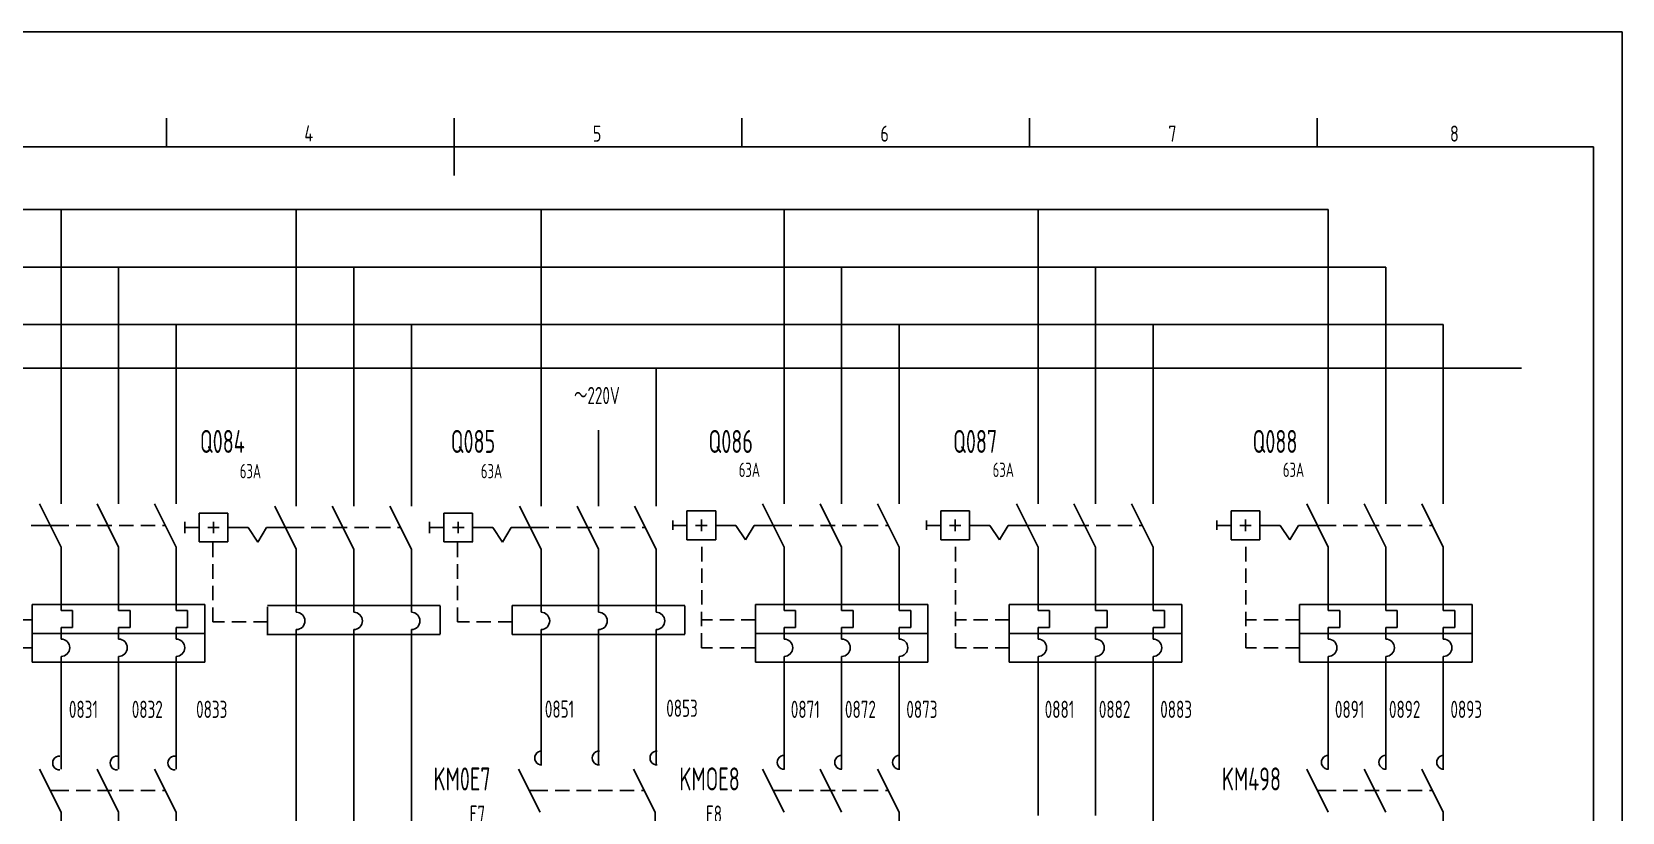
# Model space of a CAD drawing. Header units: millimetres. Extents: x 743 to 25007, y -5378 to 2245.
# Drawn here: x 5462.5 to 5739, y -535.8 to -400.1 of the extents above; entities that cross this region are included whole.
import ezdxf

# ---------------------------------------------------------------- set-up
doc = ezdxf.new("R2010")
doc.units = ezdxf.units.MM
doc.header["$LTSCALE"] = 10
doc.header["$MEASUREMENT"] = 0
doc.linetypes.add('DASHED2', pattern=[0.375, 0.25, -0.125])
doc.linetypes.add('HIDDEN', pattern=[0.375, 0.25, -0.125])
doc.layers.add('CONTINUOUS', color=7, linetype='Continuous')
doc.layers.add('DASHED', color=7, linetype='HIDDEN')
doc.styles.add('ROMAN', font='ROMANC.shx', dxfattribs={"width": 0.7, "height": 0.7})
doc.styles.get("Standard").update_dxf_attribs({"font": 'isocp', "width": 0.707, "bigfont": 'intecad.shx'})

msp = doc.modelspace()

# ---------------------------------------------------------------- linework, layer by layer
for p, q in [((5603.3, -441.68), (5603.3, -441)), ((5603.3, -470.9), (5603.3, -441.68)), ((5613.3, -458.56), (5613.3, -451)), ((5551.05, -504.01), (5551.05, -527.56)), ((5561.03, -504.01), (5561.03, -527.56)), ((5571.07, -504.01), (5571.07, -527.56))]:
    msp.add_line(p, q)
at = {"linetype": 'DASHED2'}
for p, q in [((5573.93, -485.08), (5573.93, -486.7)), ((5618.07, -485.08), (5618.07, -486.7)), ((5668.5, -485.08), (5668.5, -486.7))]:
    msp.add_line(p, q, dxfattribs=at)
at = {"layer": 'CONTINUOUS', "color": 3}
for p, q in [((5738.96, -400.11), (5318.96, -400.11)), ((5738.96, -697.11), (5738.96, -400.11))]:
    msp.add_line(p, q, dxfattribs=at)
at = {"layer": 'CONTINUOUS', "linetype": 'Continuous'}
for p, q in [((5485.96, -420.11), (5485.96, -415.11)), ((5585.96, -420.11), (5585.96, -415.11)), ((5635.96, -420.11), (5635.96, -415.11)), ((5685.96, -420.11), (5685.96, -415.11))]:
    msp.add_line(p, q, dxfattribs=at)
at = {"layer": 'CONTINUOUS'}
for p, q in [((5535.96, -420.11), (5535.96, -415.11)), ((5338.96, -420.11), (5733.96, -420.11)), ((5535.96, -420.11), (5535.96, -425.11)), ((5733.96, -692.11), (5733.96, -420.11)), ((5362.7, -431), (5687.87, -431)), ((5467.63, -482.17), (5467.63, -431)), ((5508.51, -431), (5508.51, -482.54)), ((5551.05, -431), (5551.05, -482.54)), ((5593.3, -482.17), (5593.3, -431)), ((5637.43, -482.17), (5637.43, -431)), ((5687.87, -482.17), (5687.87, -431)), ((5362.7, -441), (5697.87, -441)), ((5477.63, -482.17), (5477.63, -441)), ((5518.51, -441), (5518.51, -482.54)), ((5647.43, -482.17), (5647.43, -441)), ((5697.87, -482.17), (5697.87, -441)), ((5362.7, -451), (5707.87, -451)), ((5487.63, -451), (5487.63, -482.17)), ((5528.51, -451), (5528.51, -482.54)), ((5657.43, -482.17), (5657.43, -451)), ((5707.87, -482.17), (5707.87, -451)), ((5362.86, -458.56), (5721.45, -458.56)), ((5571.05, -458.56), (5571.05, -482.54)), ((5613.3, -482.17), (5613.3, -458.56)), ((5561.05, -469.37), (5561.05, -482.54)), ((5603.3, -482.17), (5603.3, -470.9)), ((5467.63, -489.67), (5463.88, -482.17)), ((5477.63, -489.67), (5473.88, -482.17)), ((5487.63, -489.67), (5483.88, -482.17)), ((5508.51, -490.04), (5504.76, -482.54)), ((5518.51, -490.04), (5514.76, -482.54)), ((5528.51, -490.04), (5524.76, -482.54)), ((5551.05, -490.04), (5547.3, -482.54)), ((5561.05, -490.04), (5557.3, -482.54)), ((5571.05, -490.04), (5567.3, -482.54)), ((5578.91, -483.4), (5576.41, -483.4)), ((5576.41, -483.4), (5576.41, -488.4)), ((5578.91, -483.4), (5581.41, -483.4)), ((5581.41, -488.4), (5581.41, -483.4)), ((5593.3, -489.67), (5589.55, -482.17)), ((5603.3, -489.67), (5599.55, -482.17)), ((5613.3, -489.67), (5609.55, -482.17)), ((5620.54, -483.4), (5620.54, -488.4)), ((5623.04, -483.4), (5620.54, -483.4)), ((5623.04, -483.4), (5625.54, -483.4)), ((5625.54, -488.4), (5625.54, -483.4)), ((5637.43, -489.67), (5633.68, -482.17)), ((5647.43, -489.67), (5643.68, -482.17)), ((5657.43, -489.67), (5653.68, -482.17)), ((5673.48, -483.4), (5670.98, -483.4)), ((5670.98, -483.4), (5670.98, -488.4)), ((5673.48, -483.4), (5675.98, -483.4)), ((5675.98, -488.4), (5675.98, -483.4)), ((5687.87, -489.67), (5684.12, -482.17)), ((5697.87, -489.67), (5694.12, -482.17)), ((5707.87, -489.67), (5704.12, -482.17)), ((5462.45, -485.92), (5466.48, -485.92)), ((5489.12, -485.26), (5489.12, -487.26)), ((5491.62, -486.26), (5489.12, -486.26)), ((5494.12, -483.76), (5491.62, -483.76)), ((5491.62, -483.76), (5491.62, -488.76)), ((5494.12, -486.26), (5493.12, -486.26)), ((5494.12, -483.76), (5496.62, -483.76)), ((5494.12, -485.26), (5494.12, -487.26)), ((5494.12, -486.26), (5495.12, -486.26)), ((5496.62, -488.76), (5496.62, -483.76)), ((5496.62, -486.26), (5500.14, -486.26)), ((5500.14, -486.26), (5501.82, -488.81)), ((5501.82, -488.81), (5503.33, -486.29)), ((5503.33, -486.29), (5507.36, -486.29)), ((5531.65, -485.26), (5531.65, -487.26)), ((5534.16, -486.26), (5531.66, -486.26)), ((5534.16, -483.76), (5534.16, -488.76)), ((5536.66, -483.76), (5534.16, -483.76)), ((5536.66, -486.26), (5535.66, -486.26)), ((5536.66, -483.76), (5539.16, -483.76)), ((5536.66, -485.26), (5536.66, -487.26)), ((5536.66, -486.26), (5537.66, -486.26)), ((5539.16, -488.76), (5539.16, -483.76)), ((5539.16, -486.26), (5542.69, -486.26)), ((5542.69, -486.26), (5544.36, -488.81)), ((5544.36, -488.81), (5545.87, -486.29)), ((5545.87, -486.29), (5549.9, -486.29)), ((5576.41, -485.9), (5573.91, -485.9)), ((5578.91, -485.9), (5577.91, -485.9)), ((5578.91, -485.9), (5578.91, -484.9)), ((5578.91, -484.9), (5578.91, -486.9)), ((5578.91, -484.9), (5578.91, -486.9)), ((5578.91, -485.9), (5579.91, -485.9)), ((5581.41, -485.9), (5584.93, -485.9)), ((5584.93, -485.9), (5586.61, -488.44)), ((5586.61, -488.44), (5588.12, -485.92)), ((5588.12, -485.92), (5592.15, -485.92)), ((5620.54, -485.9), (5618.04, -485.9)), ((5623.04, -485.9), (5622.04, -485.9)), ((5623.04, -484.9), (5623.04, -486.9)), ((5623.04, -484.9), (5623.04, -486.9)), ((5623.04, -485.9), (5623.04, -484.9)), ((5623.04, -485.9), (5624.04, -485.9)), ((5625.54, -485.9), (5629.07, -485.9)), ((5629.07, -485.9), (5630.74, -488.44)), ((5630.74, -488.44), (5632.25, -485.92)), ((5632.25, -485.92), (5636.28, -485.92)), ((5670.98, -485.9), (5668.48, -485.9)), ((5673.48, -485.9), (5672.48, -485.9)), ((5673.48, -485.9), (5673.48, -484.9)), ((5673.48, -484.9), (5673.48, -486.9)), ((5673.48, -484.9), (5673.48, -486.9)), ((5673.48, -485.9), (5674.48, -485.9)), ((5675.98, -485.9), (5679.5, -485.9)), ((5679.5, -485.9), (5681.18, -488.44)), ((5681.18, -488.44), (5682.69, -485.92)), ((5682.69, -485.92), (5686.72, -485.92)), ((5496.64, -488.76), (5491.62, -488.76)), ((5539.19, -488.76), (5534.16, -488.76)), ((5578.91, -488.4), (5576.41, -488.4)), ((5578.91, -488.4), (5581.41, -488.4)), ((5623.04, -488.4), (5620.54, -488.4)), ((5623.04, -488.4), (5625.54, -488.4)), ((5673.48, -488.4), (5670.98, -488.4)), ((5673.48, -488.4), (5675.98, -488.4)), ((5467.63, -489.67), (5467.63, -499.67)), ((5477.63, -489.67), (5477.63, -499.67)), ((5487.63, -489.67), (5487.63, -499.67)), ((5508.51, -490.04), (5508.51, -500.04)), ((5518.51, -490.04), (5518.51, -500.04)), ((5528.51, -490.04), (5528.51, -500.04)), ((5551.05, -490.04), (5551.05, -500.04)), ((5561.05, -490.04), (5561.05, -500.04)), ((5571.05, -490.04), (5571.05, -500.04)), ((5593.3, -489.67), (5593.3, -499.67)), ((5603.3, -489.67), (5603.3, -499.67)), ((5613.3, -489.67), (5613.3, -499.67)), ((5637.43, -489.67), (5637.43, -499.67)), ((5647.43, -489.67), (5647.43, -499.67)), ((5657.43, -489.67), (5657.43, -499.67)), ((5687.87, -489.67), (5687.87, -499.67)), ((5697.87, -489.67), (5697.87, -499.67)), ((5707.87, -489.67), (5707.87, -499.67)), ((5462.63, -499.67), (5462.63, -509.67)), ((5492.63, -499.67), (5462.63, -499.67)), ((5467.63, -499.67), (5467.63, -500.67)), ((5477.63, -499.67), (5477.63, -500.67)), ((5487.63, -499.67), (5487.63, -500.67)), ((5492.63, -509.67), (5492.63, -499.67)), ((5533.51, -499.85), (5503.51, -499.85)), ((5503.51, -500.04), (5503.51, -505.01)), ((5508.51, -499.01), (5508.51, -501.01)), ((5518.51, -499.01), (5518.51, -501.01)), ((5528.51, -499.01), (5528.51, -501.01)), ((5533.51, -504.83), (5533.51, -499.86)), ((5576.05, -499.85), (5546.05, -499.85)), ((5546.05, -499.85), (5546.05, -504.85)), ((5551.05, -499.01), (5551.05, -501.01)), ((5561.05, -499.01), (5561.05, -501.01)), ((5571.05, -499.01), (5571.05, -501.01)), ((5576.05, -504.83), (5576.05, -499.86)), ((5588.3, -499.67), (5588.3, -509.67)), ((5618.3, -499.67), (5588.3, -499.67)), ((5593.3, -499.67), (5593.3, -500.67)), ((5603.3, -499.67), (5603.3, -500.67)), ((5613.3, -499.67), (5613.3, -500.67)), ((5618.3, -509.67), (5618.3, -499.67)), ((5662.43, -499.67), (5632.43, -499.67)), ((5632.43, -499.67), (5632.43, -509.67)), ((5637.43, -499.67), (5637.43, -500.67)), ((5647.43, -499.67), (5647.43, -500.67)), ((5657.43, -499.67), (5657.43, -500.67)), ((5662.43, -509.67), (5662.43, -499.67)), ((5682.87, -499.67), (5682.87, -509.67)), ((5712.87, -499.67), (5682.87, -499.67)), ((5687.87, -499.67), (5687.87, -500.67)), ((5697.87, -499.67), (5697.87, -500.67)), ((5707.87, -499.67), (5707.87, -500.67)), ((5712.87, -509.67), (5712.87, -499.67)), ((5467.63, -500.67), (5469.63, -500.67)), ((5469.63, -500.67), (5469.63, -503.67)), ((5477.63, -500.67), (5479.63, -500.67)), ((5479.63, -500.67), (5479.63, -503.67)), ((5487.63, -500.67), (5489.63, -500.67)), ((5489.63, -500.67), (5489.63, -503.67)), ((5593.3, -500.67), (5595.3, -500.67)), ((5595.3, -500.67), (5595.3, -503.67)), ((5603.3, -500.67), (5605.3, -500.67)), ((5605.3, -500.67), (5605.3, -503.67)), ((5613.3, -500.67), (5615.3, -500.67)), ((5615.3, -500.67), (5615.3, -503.67)), ((5637.43, -500.67), (5639.43, -500.67)), ((5639.43, -500.67), (5639.43, -503.67)), ((5647.43, -500.67), (5649.43, -500.67)), ((5649.43, -500.67), (5649.43, -503.67)), ((5657.43, -500.67), (5659.43, -500.67)), ((5659.43, -500.67), (5659.43, -503.67)), ((5687.87, -500.67), (5689.87, -500.67)), ((5689.87, -500.67), (5689.87, -503.67)), ((5697.87, -500.67), (5699.87, -500.67)), ((5699.87, -500.67), (5699.87, -503.67)), ((5707.87, -500.67), (5709.87, -500.67)), ((5709.87, -500.67), (5709.87, -503.67)), ((5462.63, -504.67), (5492.63, -504.67)), ((5469.63, -503.67), (5467.63, -503.67)), ((5467.63, -503.67), (5467.63, -505.67)), ((5477.63, -503.67), (5477.63, -505.67)), ((5479.63, -503.67), (5477.63, -503.67)), ((5487.63, -503.67), (5487.63, -505.67)), ((5489.63, -503.67), (5487.63, -503.67)), ((5503.51, -504.85), (5533.51, -504.85)), ((5508.51, -505.01), (5508.51, -504.01)), ((5508.51, -505.01), (5508.51, -514.44)), ((5518.51, -505.01), (5518.51, -504.01)), ((5518.51, -505.01), (5518.51, -514.44)), ((5528.51, -505.01), (5528.51, -504.01)), ((5528.51, -505.01), (5528.51, -514.44)), ((5546.05, -504.85), (5576.05, -504.85)), ((5588.3, -504.67), (5618.3, -504.67)), ((5593.3, -503.67), (5593.3, -505.67)), ((5595.3, -503.67), (5593.3, -503.67)), ((5603.3, -503.67), (5603.3, -505.67)), ((5605.3, -503.67), (5603.3, -503.67)), ((5615.3, -503.67), (5613.3, -503.67)), ((5613.3, -503.67), (5613.3, -505.67)), ((5632.43, -504.67), (5662.43, -504.67)), ((5639.43, -503.67), (5637.43, -503.67)), ((5637.43, -503.67), (5637.43, -505.67)), ((5649.43, -503.67), (5647.43, -503.67)), ((5647.43, -503.67), (5647.43, -505.67)), ((5657.43, -503.67), (5657.43, -505.67)), ((5659.43, -503.67), (5657.43, -503.67)), ((5682.87, -504.67), (5712.87, -504.67)), ((5687.87, -503.67), (5687.87, -505.67)), ((5689.87, -503.67), (5687.87, -503.67)), ((5697.87, -503.67), (5697.87, -505.67)), ((5699.87, -503.67), (5697.87, -503.67)), ((5709.87, -503.67), (5707.87, -503.67)), ((5707.87, -503.67), (5707.87, -505.67)), ((5462.63, -509.67), (5492.63, -509.67)), ((5467.63, -509.67), (5467.63, -508.67)), ((5467.63, -509.67), (5467.63, -528.26)), ((5477.63, -509.67), (5477.63, -508.67)), ((5477.63, -509.67), (5477.63, -528.26)), ((5487.63, -509.67), (5487.63, -508.67)), ((5487.63, -509.67), (5487.63, -528.26)), ((5588.3, -509.67), (5618.3, -509.67)), ((5593.3, -509.67), (5593.3, -508.67)), ((5593.3, -509.67), (5593.3, -528.26)), ((5603.3, -509.67), (5603.3, -508.67)), ((5603.3, -509.67), (5603.3, -528.26)), ((5613.3, -509.67), (5613.3, -508.67)), ((5613.3, -509.67), (5613.3, -528.26)), ((5632.43, -509.67), (5662.43, -509.67)), ((5637.43, -509.67), (5637.43, -508.67)), ((5637.43, -509.67), (5637.43, -536.36)), ((5647.43, -509.67), (5647.43, -508.67)), ((5647.43, -509.67), (5647.43, -536.36)), ((5657.43, -509.67), (5657.43, -508.67)), ((5657.43, -509.67), (5657.43, -536.36)), ((5682.87, -509.67), (5712.87, -509.67)), ((5687.87, -509.67), (5687.87, -508.67)), ((5687.87, -509.67), (5687.87, -528.26)), ((5697.87, -509.67), (5697.87, -508.67)), ((5697.87, -509.67), (5697.87, -528.26)), ((5707.87, -509.67), (5707.87, -508.67)), ((5707.87, -509.67), (5707.87, -528.26)), ((5508.51, -513.33), (5508.51, -591.07)), ((5508.51, -513.33), (5508.51, -565.87)), ((5518.51, -513.33), (5518.51, -591.07)), ((5518.51, -513.33), (5518.51, -573.83)), ((5528.51, -513.33), (5528.51, -591.07)), ((5467.63, -535.76), (5463.88, -528.26)), ((5477.63, -535.76), (5473.88, -528.26)), ((5487.63, -535.76), (5483.88, -528.26)), ((5550.89, -535.76), (5547.14, -528.26)), ((5570.89, -535.76), (5567.14, -528.26)), ((5593.3, -535.76), (5589.55, -528.26)), ((5603.3, -535.76), (5599.55, -528.26)), ((5613.3, -535.76), (5609.55, -528.26)), ((5687.87, -535.76), (5684.12, -528.26)), ((5697.87, -535.76), (5694.12, -528.26)), ((5707.87, -535.76), (5704.12, -528.26)), ((5465.76, -532.01), (5466.48, -532.01)), ((5549.02, -532.01), (5549.74, -532.01)), ((5591.42, -532.01), (5592.15, -532.01)), ((5685.99, -532.01), (5686.72, -532.01)), ((5467.63, -535.76), (5467.63, -601.07)), ((5477.63, -535.76), (5477.63, -601.07)), ((5487.63, -535.76), (5487.63, -601.07)), ((5570.89, -535.76), (5570.89, -601.07)), ((5613.3, -535.76), (5613.3, -601.07)), ((5657.43, -535.76), (5657.43, -601.07)), ((5707.87, -535.76), (5707.87, -601.07))]:
    msp.add_line(p, q, dxfattribs=at)
for centre in [(5508.51, -502.51), (5518.51, -502.51), (5528.51, -502.51), (5551.05, -502.51), (5561.05, -502.51), (5571.05, -502.51), (5467.63, -507.17), (5477.63, -507.17), (5487.63, -507.17), (5593.3, -507.17), (5603.3, -507.17), (5613.3, -507.17), (5637.43, -507.17), (5647.43, -507.17), (5657.43, -507.17), (5687.87, -507.17), (5697.87, -507.17), (5707.87, -507.17)]:
    msp.add_arc(centre, 1.5, 270, 90, dxfattribs=at)
at = {"layer": 'CONTINUOUS', "color": 1}
for centre in [(5551.16, -526.33), (5561.15, -526.33), (5571.2, -526.33), (5467.38, -527.2), (5477.36, -527.2), (5487.42, -527.2), (5593.31, -527.09), (5603.3, -527.09), (5613.35, -527.09), (5687.89, -527.08), (5697.88, -527.08), (5707.93, -527.08)]:
    msp.add_arc(centre, 1.21, 87.5424, 272.4576, dxfattribs=at)
at = {"layer": 'DASHED'}
for p, q in [((5466.48, -485.92), (5485.76, -485.92)), ((5507.36, -486.29), (5526.63, -486.29)), ((5549.9, -486.29), (5569.18, -486.29)), ((5592.15, -485.92), (5611.42, -485.92)), ((5636.28, -485.92), (5655.56, -485.92)), ((5686.72, -485.92), (5705.99, -485.92)), ((5494, -502.67), (5494, -488.76)), ((5536.54, -502.67), (5536.54, -488.76)), ((5578.96, -507.16), (5578.98, -488.4)), ((5623.09, -507.16), (5623.11, -488.4)), ((5673.53, -507.16), (5673.55, -488.4)), ((5462.68, -502.3), (5453.31, -502.3)), ((5503.56, -502.67), (5494, -502.67)), ((5546.1, -502.67), (5536.54, -502.67)), ((5588.35, -502.3), (5578.98, -502.3)), ((5632.48, -502.3), (5623.11, -502.3)), ((5682.92, -502.3), (5673.55, -502.3)), ((5462.68, -507.16), (5453.29, -507.16)), ((5588.35, -507.16), (5578.96, -507.16)), ((5632.48, -507.16), (5623.09, -507.16)), ((5682.92, -507.16), (5673.53, -507.16)), ((5466.48, -532.01), (5485.76, -532.01)), ((5549.74, -532.01), (5569.02, -532.01)), ((5592.15, -532.01), (5611.42, -532.01)), ((5686.72, -532.01), (5705.99, -532.01))]:
    msp.add_line(p, q, dxfattribs=at)

# ---------------------------------------------------------------- texts
at = {"width": 0.707}
for s, height, p in [('～220V', 3, (5556.78, -464.83)), ('63A', 2.5, (5540.6, -477.72)), ('63A', 2.5, (5585.42, -477.49)), ('63A', 2.5, (5629.55, -477.49)), ('63A', 2.5, (5679.99, -477.49))]:
    msp.add_text(s, height=height, dxfattribs=at).set_placement(p)
at = {"color": 1, "width": 0.707}
for s, height, p in [('63A  ', 2.5, (5498.7, -477.72)), ('E7', 3, (5538.63, -537.6)), ('E8', 3, (5579.7, -537.6))]:
    msp.add_text(s, height=height, dxfattribs=at).set_placement(p)
at = {"layer": 'CONTINUOUS', "linetype": 'Continuous', "style": 'ROMAN', "width": 0.7}
for s, p in [('4', (5509.91, -419.17)), ('5', (5560.05, -419.21)), ('6', (5610.03, -419.21)), ('7', (5660.07, -419.21)), ('8', (5709.02, -419.21))]:
    msp.add_text(s, height=2.8, dxfattribs=at).set_placement(p)
at = {"layer": 'CONTINUOUS', "width": 0.707}
for s, height, p in [(' Q084           ', 4, (5490.15, -473.31)), (' Q085          ', 4, (5533.74, -473.31)), (' Q086             ', 4, (5578.54, -473.31)), ('Q087', 4, (5622.67, -473.31)), (' Q088', 4, (5673.1, -473.31)), ('0831', 3, (5468.99, -519.38)), ('0832', 3, (5479.92, -519.38)), ('0833', 3, (5491.1, -519.38)), ('0851', 3, (5551.71, -519.34)), ('0853', 3, (5572.81, -519.19)), ('0871', 3, (5594.46, -519.38)), ('0872', 3, (5603.87, -519.38)), ('0873', 3, (5614.54, -519.38)), ('0881', 3, (5638.59, -519.38)), ('0882', 3, (5648, -519.38)), ('0883', 3, (5658.67, -519.38)), ('0891', 3, (5689.03, -519.38)), ('0892', 3, (5698.43, -519.38)), ('0893', 3, (5709.11, -519.38))]:
    msp.add_text(s, height=height, dxfattribs=at).set_placement(p)
at = {"layer": 'CONTINUOUS', "color": 1, "width": 0.707}
for s, p in [('KM0E7', (5532.36, -531.98)), ('KMOE8', (5575.09, -531.98)), ('KM498', (5669.38, -531.98))]:
    msp.add_text(s, height=4, dxfattribs=at).set_placement(p)

doc.saveas('drawing.dxf')
